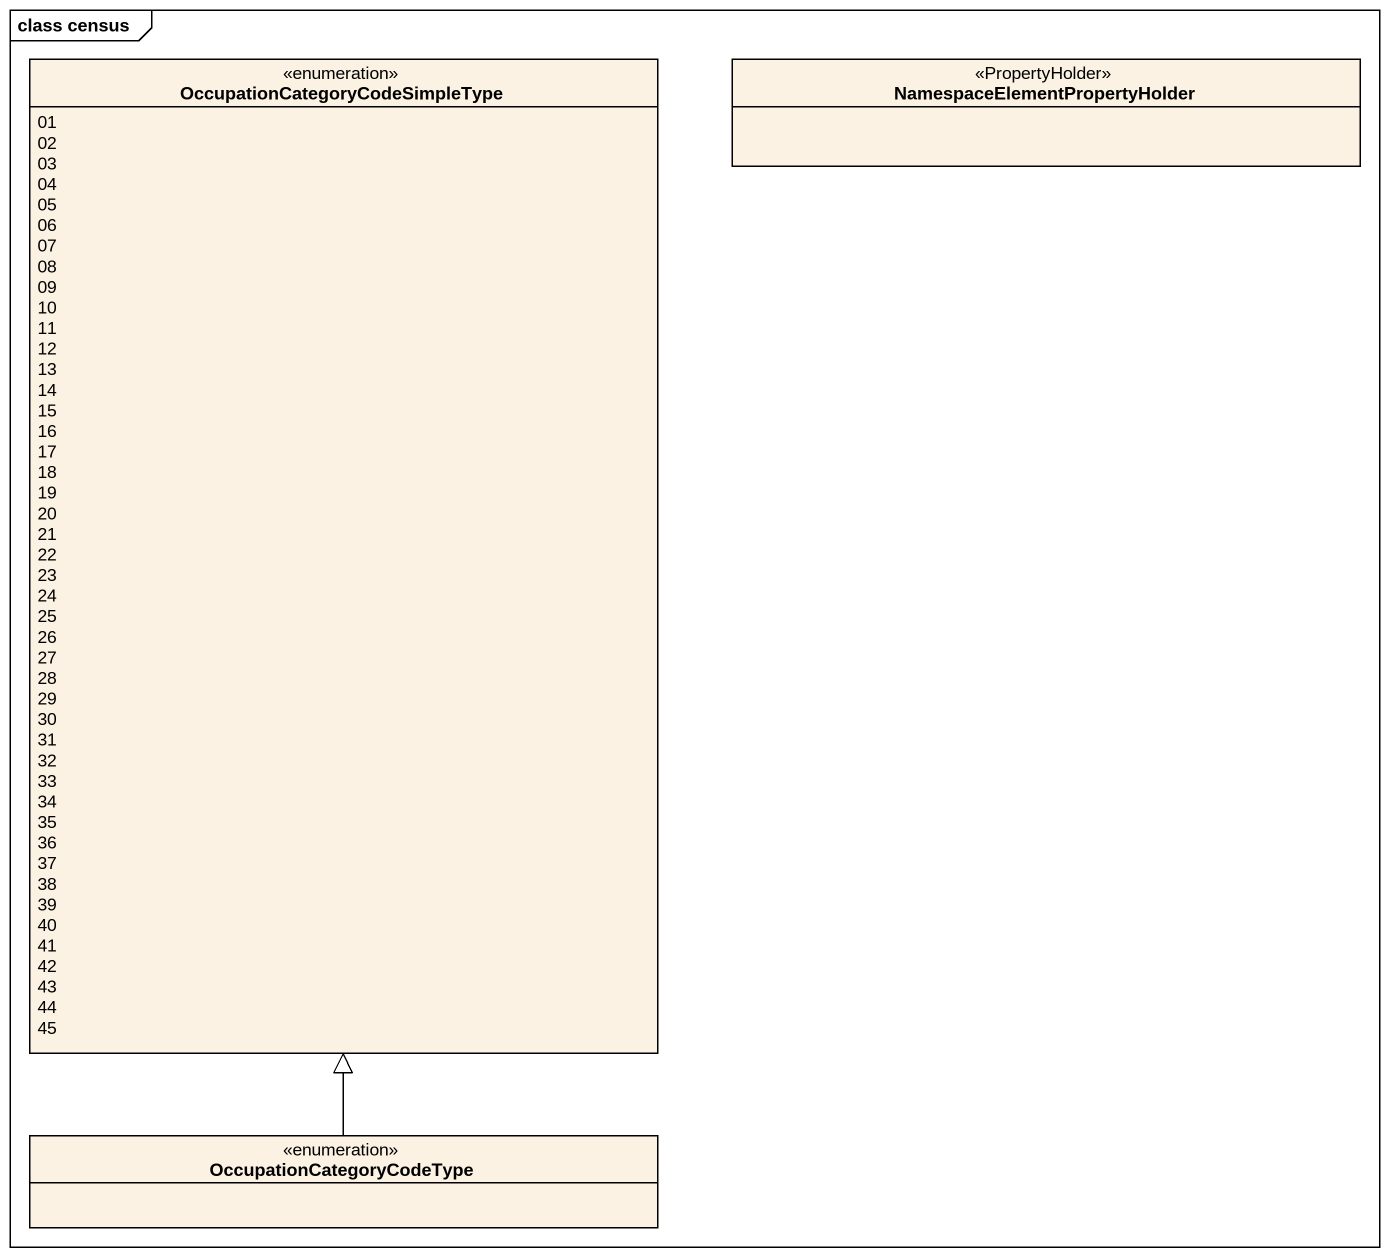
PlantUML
@startuml
mainframe class census
hide circle
hide empty members
enum "OccupationCategoryCodeSimpleType" as OccupationCategoryCodeSimple {
  01
  02
  03
  04
  05
  06
  07
  08
  09
  10
  11
  12
  13
  14
  15
  16
  17
  18
  19
  20
  21
  22
  23
  24
  25
  26
  27
  28
  29
  30
  31
  32
  33
  34
  35
  36
  37
  38
  39
  40
  41
  42
  43
  44
  45
}
class "NamespaceElementPropertyHolder" as NamespaceElementPropertyHold <<PropertyHolder>>
enum OccupationCategoryCodeType
OccupationCategoryCodeType -up-|> OccupationCategoryCodeSimple
@enduml
